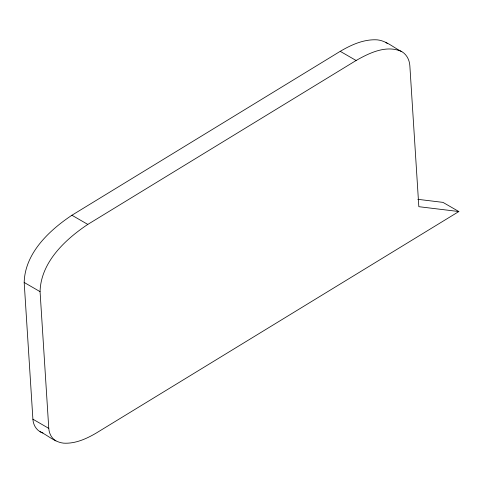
<?xml version="1.0" encoding="UTF-8"?>
<svg xmlns="http://www.w3.org/2000/svg" width="483" height="483" viewBox="0 0 483 483"><rect width="100%" height="100%" fill="white"/><g stroke="black" fill="none" stroke-linecap="round" stroke-linejoin="round"><path stroke-width="0.72" d="M458.85 211.542L418.833 206.688L409.85 65.736C409.506 60.091 406.789 54.531 401.796 51.621C393.663 47.732 386.563 40.807 377.265 39.854C364.007 39.032 351.401 44.756 340.231 51.331L71.919 215.243C49.115 230.457 24.917 253.225 24.186 282.47L32.898 419.19C33.206 424.189 35.603 429.109 40.029 431.687C47.895 435.334 54.645 442.168 63.563 443.153C75.3 443.883 86.457 438.812 96.346 432.997L458.85 211.542L442.971 202.377L417.777 199.316M401.796 51.621C386.539 44.593 369.483 52.882 356.11 60.496L87.797 224.408C64.994 239.628 40.795 262.396 40.065 291.641L48.771 428.361C49.085 433.354 51.482 438.28 55.901 440.852M40.029 431.687L42.969 432.943M340.231 51.331L356.11 60.496M71.919 215.243L87.797 224.408M24.186 282.47L40.065 291.641M32.898 419.19L48.771 428.361M385.917 42.456L387.541 43.693"/></g></svg>
